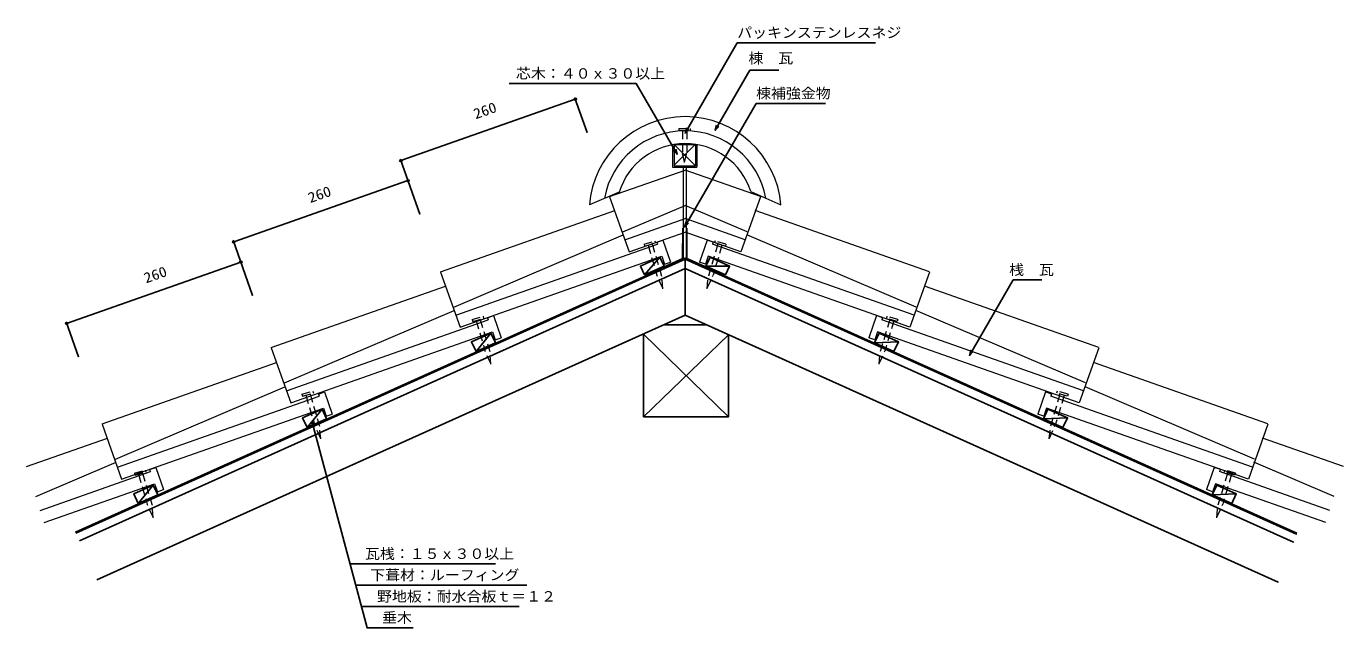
# Model space of a CAD drawing. Units: millimetres, scale not verified. Extents: x -927 to 927, y -421 to 426.
import ezdxf
from ezdxf.enums import TextEntityAlignment as Align

# ---------------------------------------------------------------- set-up
doc = ezdxf.new("R2010")
doc.units = ezdxf.units.MM
doc.header["$LTSCALE"] = 10
doc.linetypes.add('DASHED1', pattern=[1.8, 1.2, -0.6])
doc.linetypes.add('DASHED3', pattern=[4, 3, -1])
doc.layers.add('0-0_LAYER001', color=4, linetype='Continuous', lineweight=18)
doc.layers.add('0-1_ADD_LINE', color=7, linetype='Continuous')
doc.styles.add('ＭＳ ゴシック', font='')
doc.styles.get('ＭＳ ゴシック').set_extended_font_data('MS Gothic')

msp = doc.modelspace()

# ---------------------------------------------------------------- linework, layer by layer
at = {"layer": '0-0_LAYER001', "color": 2}
for p, q in [((-399.95, 237.24), (-154.54, 323.71)), ((-155.37, 326.07), (-137.93, 276.55)), ((-400.78, 239.6), (-383.34, 190.08)), ((-635.21, 122.54), (-389.98, 208.94)), ((-390.81, 211.3), (-373.37, 161.78)), ((-636.04, 124.9), (-618.59, 75.38)), ((-870.46, 7.84), (-625.24, 94.24)), ((0, 98.21), (-857.33, -287.59)), ((-626.07, 96.6), (-608.62, 47.09)), ((-35.46, 101.03), (-56.91, 76.39)), ((0, 98.21), (860.82, -289.16)), ((0, 98.21), (0, 19.25)), ((0, 85.05), (-852.4, -298.53)), ((0, 85.05), (856.51, -300.38)), ((29.46, 88.53), (62.82, 88.72)), ((0, 19.25), (-827.78, -353.25)), ((0, 19.25), (834.98, -356.49)), ((-871.29, 10.2), (-853.84, -39.32)), ((-29.68, 5.9), (31.19, 5.9)), ((-273.19, -5.95), (-294.07, -31.79)), ((61.4, -123.54), (-58.6, -7.12)), ((61.4, -8.38), (-58.6, -123.54)), ((-510.93, -112.93), (-531.8, -138.78)), ((538.29, -125.25), (504.44, -126.46)), ((-524.94, -131.09), (-447.34, -420.72)), ((-748.67, -219.91), (-769.54, -245.76)), ((776.03, -232.23), (742.17, -233.44)), ((-471.44, -330.78), (-266.61, -330.78)), ((-464.05, -360.76), (-222.44, -360.76)), ((-454.51, -390.86), (-233.57, -390.86)), ((-447.34, -420.72), (-382.7, -420.72))]:
    msp.add_line(p, q, dxfattribs=at)
at = {"layer": '0-0_LAYER001', "color": 1, "linetype": 'DASHED1'}
for p, q in [((-3.63, 279.56), (-3.63, 248.12)), ((2.37, 279.56), (2.37, 248.18)), ((-0.77, 235.25), (-3.63, 248.12)), ((-0.77, 234.58), (2.37, 248.18)), ((-52.01, 118.02), (-39.63, 75.97)), ((-46.26, 119.71), (-32.88, 74.3)), ((46.26, 119.71), (32.88, 74.3)), ((52.01, 118.02), (39.63, 75.97)), ((-31.41, 57.4), (-39.63, 75.97)), ((-31.21, 56.75), (-32.88, 74.3)), ((31.21, 56.75), (32.88, 74.3)), ((31.41, 57.4), (39.63, 75.97)), ((-294.03, 11.86), (-281.65, -30.19)), ((-288.27, 13.55), (-274.9, -31.86)), ((288.27, 13.55), (274.9, -31.86)), ((294.03, 11.86), (281.65, -30.19)), ((-273.42, -48.76), (-281.65, -30.19)), ((-273.23, -49.41), (-274.9, -31.86)), ((273.23, -49.41), (274.9, -31.86)), ((273.42, -48.76), (281.65, -30.19)), ((-527.86, -91.68), (-514.48, -137.09)), ((527.86, -91.68), (514.48, -137.09)), ((-533.61, -93.37), (-521.23, -135.42)), ((533.61, -93.37), (521.23, -135.42)), ((-513.01, -153.99), (-521.23, -135.42)), ((-512.81, -154.64), (-514.48, -137.09)), ((512.81, -154.64), (514.48, -137.09)), ((513.01, -153.99), (521.23, -135.42)), ((-763.58, -202.94), (-750.21, -248.35)), ((763.58, -202.94), (750.21, -248.35)), ((-769.34, -204.64), (-756.95, -246.68)), ((769.34, -204.64), (756.95, -246.68)), ((-748.73, -265.25), (-756.95, -246.68)), ((-748.54, -265.91), (-750.21, -248.35)), ((748.54, -265.91), (750.21, -248.35)), ((748.73, -265.25), (756.95, -246.68))]:
    msp.add_line(p, q, dxfattribs=at)
at = {"layer": '0-0_LAYER001', "color": 1}
for p, q in [((-17.44, 259.93), (-17.44, 227.93)), ((-15.44, 259.93), (-15.44, 229.93)), ((-15.44, 259.93), (14.56, 259.93)), ((-15.31, 230.6), (14.37, 259.81)), ((-15.19, 259.81), (14.25, 230.37)), ((14.56, 259.93), (14.56, 229.93)), ((16.56, 259.93), (16.56, 227.93)), ((-15.44, 229.93), (14.56, 229.93)), ((-2.44, 227.93), (-2.44, 98.75)), ((1.56, 227.93), (1.56, 99.15)), ((-3.69, 99.29), (-3.27, 141.85)), ((2.35, 141.85), (2.77, 99.7)), ((-3.69, 99.29), (-35.87, 84.81)), ((2.77, 99.7), (35.3, 85.06))]:
    msp.add_line(p, q, dxfattribs=at)
at = {"layer": '0-0_LAYER001'}
for p, q in [((-106.07, 186.56), (0, 223.93)), ((106.07, 186.56), (0, 223.93)), ((-92.63, 192.8), (-134.59, 174.69)), ((-106.08, 186.16), (-78.74, 108.57)), ((106.08, 186.16), (78.74, 108.57)), ((92.7, 193.8), (134.97, 174.76)), ((-87.39, 136.72), (0, 174.1)), ((87.39, 136.72), (0, 174.1)), ((-343.98, 80.42), (-98.89, 166.78)), ((-84.72, 125.55), (0, 155.4)), ((84.72, 125.55), (0, 155.4)), ((343.98, 80.42), (98.89, 166.78)), ((-325.31, 30.58), (-86.84, 132.58)), ((-78.74, 108.57), (0, 136.31)), ((78.74, 108.57), (0, 136.31)), ((325.31, 30.58), (86.84, 132.58)), ((-322.63, 19.41), (-38.74, 119.44)), ((-39.74, 122.27), (-38.74, 119.44)), ((39.74, 122.27), (38.74, 119.44)), ((322.63, 19.41), (38.74, 119.44)), ((-35.46, 101.03), (-62.82, 88.72)), ((-35.46, 101.03), (-29.46, 88.53)), ((35.46, 101.03), (29.46, 88.53)), ((35.46, 101.03), (62.82, 88.72)), ((-62.82, 88.72), (-56.91, 76.39)), ((-29.46, 88.53), (-56.91, 76.39)), ((29.46, 88.53), (56.91, 76.39)), ((62.82, 88.72), (56.91, 76.39)), ((-582.29, -26.03), (-337.2, 60.32)), ((582.29, -26.03), (337.2, 60.32)), ((-563.62, -75.88), (-325.15, 26.12)), ((563.62, -75.88), (325.15, 26.12)), ((-560.94, -87.05), (-277.05, 12.98)), ((-278.05, 15.81), (-277.05, 12.98)), ((278.05, 15.81), (277.05, 12.98)), ((560.94, -87.05), (277.05, 12.98)), ((-273.19, -5.95), (-300.56, -18.27)), ((-300.56, -18.27), (-294.07, -31.79)), ((-273.19, -5.95), (-266.7, -19.48)), ((273.19, -5.95), (266.7, -19.48)), ((273.19, -5.95), (300.56, -18.27)), ((300.56, -18.27), (294.07, -31.79)), ((-266.44, -19.36), (-294.07, -31.79)), ((266.7, -19.48), (294.07, -31.79)), ((-820.29, -133.52), (-575.2, -47.17)), ((820.29, -133.52), (575.2, -47.17)), ((-801.62, -183.36), (-563.15, -81.37)), ((-516.05, -91.68), (-507.56, -88.69)), ((-516.05, -91.68), (-515.05, -94.51)), ((-507.56, -88.69), (-496.6, -119.81)), ((507.56, -88.69), (496.6, -119.81)), ((516.05, -91.68), (507.56, -88.69)), ((516.05, -91.68), (515.05, -94.51)), ((801.62, -183.36), (563.15, -81.37)), ((-798.95, -194.53), (-515.05, -94.51)), ((798.95, -194.53), (515.05, -94.51)), ((-510.93, -112.93), (-538.29, -125.25)), ((-538.29, -125.25), (-531.8, -138.78)), ((-504.44, -126.46), (-531.8, -138.78)), ((-510.93, -112.93), (-504.44, -126.46)), ((510.93, -112.93), (504.44, -126.46)), ((504.44, -126.46), (531.8, -138.78)), ((510.93, -112.93), (538.29, -125.25)), ((538.29, -125.25), (531.8, -138.78)), ((-927.14, -193.87), (-812.73, -153.56)), ((927.14, -193.87), (812.73, -153.56)), ((-913.66, -236.09), (-800.68, -187.76)), ((-907.47, -255.48), (-752.58, -200.9)), ((-753.57, -198.07), (-752.58, -200.9)), ((753.57, -198.07), (752.58, -200.9)), ((907.47, -255.48), (752.58, -200.9)), ((913.66, -236.09), (800.68, -187.76)), ((-901.99, -272.63), (-746.59, -217.88)), ((-748.67, -219.91), (-776.03, -232.23)), ((-748.67, -219.91), (-742.17, -233.44)), ((748.67, -219.91), (742.17, -233.44)), ((901.99, -272.63), (746.59, -217.88)), ((748.67, -219.91), (776.03, -232.23)), ((-776.03, -232.23), (-769.54, -245.76)), ((-742.17, -233.44), (-769.54, -245.76)), ((742.17, -233.44), (769.54, -245.76)), ((776.03, -232.23), (769.54, -245.76))]:
    msp.add_line(p, q, dxfattribs=at)
at = {"layer": '0-0_LAYER001', "color": 2, "linetype": 'DASHED3'}
for p in [(-857.94, -286.22), (861.36, -287.76)]:
    msp.add_line(p, (0, 99.85), dxfattribs=at)
at = {"layer": '0-0_LAYER001', "color": 2}
for points in [[(0.1, 276.05), (73.52, 403.22), (268.09, 403.22)], [(42.48, 279.89), (91.36, 364.57), (131.86, 364.57)], [(-11.15, 246.09), (-68.67, 345.73), (-247.42, 345.73)], [(-0.56, 143.53), (100.05, 317.81), (197.7, 317.81)], [(5.4, 281.35), (0.1, 276.05), (2.04, 283.3)], [(47.78, 285.2), (42.48, 279.89), (44.42, 287.14)], [(-13.09, 253.34), (-11.15, 246.09), (-16.45, 251.4)], [(4.74, 148.84), (-0.56, 143.53), (1.38, 150.78)], [(400.27, -37.2), (461.84, 69.45), (502.34, 69.45)], [(61.4, -8.38), (61.4, -123.54), (-58.6, -123.54), (-58.6, -7.12)], [(405.57, -31.9), (400.27, -37.2), (402.21, -29.96)], [(-524.94, -138.59), (-524.94, -131.09), (-521.19, -137.58)]]:
    msp.add_lwpolyline(points, dxfattribs=at)
at = {"layer": '0-0_LAYER001', "color": 1, "linetype": 'DASHED1'}
for points in [[(-8.63, 282.56), (7.37, 282.56), (7.37, 279.56)], [(-8.63, 282.56), (-8.63, 279.56), (7.37, 279.56)], [(-57.66, 119.48), (-42.31, 124), (-41.46, 121.13)], [(-57.66, 119.48), (-56.81, 116.61), (-41.46, 121.13)], [(57.66, 119.48), (42.31, 124), (41.46, 121.13)], [(57.66, 119.48), (56.81, 116.61), (41.46, 121.13)], [(-299.67, 13.32), (-284.32, 17.84), (-283.48, 14.96)], [(-299.67, 13.32), (-298.82, 10.44), (-283.48, 14.96)], [(299.67, 13.32), (284.32, 17.84), (283.48, 14.96)], [(299.67, 13.32), (298.82, 10.44), (283.48, 14.96)], [(-539.25, -91.91), (-523.91, -87.39), (-523.06, -90.26)], [(-539.25, -91.91), (-538.41, -94.78), (-523.06, -90.26)], [(539.25, -91.91), (523.91, -87.39), (523.06, -90.26)], [(539.25, -91.91), (538.41, -94.78), (523.06, -90.26)], [(-774.98, -203.17), (-759.63, -198.65), (-758.78, -201.53)], [(-774.98, -203.17), (-774.13, -206.05), (-758.78, -201.53)], [(774.98, -203.17), (759.63, -198.65), (758.78, -201.53)], [(774.98, -203.17), (774.13, -206.05), (758.78, -201.53)]]:
    msp.add_lwpolyline(points, dxfattribs=at)
at = {"layer": '0-0_LAYER001', "color": 1}
msp.add_lwpolyline([(-17.44, 259.93), (-17.44, 227.93), (16.56, 227.93)], dxfattribs=at)
at = {"layer": '0-0_LAYER001'}
for points in [[(-39.74, 122.27), (-31.25, 125.26), (-20.28, 94.14)], [(39.74, 122.27), (31.25, 125.26), (20.28, 94.14)], [(-343.99, 80.02), (-316.65, 2.43), (-32.76, 102.46)], [(-32.76, 102.46), (-28.77, 91.14), (-20.28, 94.14)], [(32.76, 102.46), (28.77, 91.14), (20.28, 94.14)], [(343.99, 80.02), (316.65, 2.43), (32.76, 102.46)], [(-278.05, 15.81), (-269.56, 18.8), (-258.59, -12.32)], [(278.05, 15.81), (269.56, 18.8), (258.59, -12.32)], [(-582.3, -26.44), (-554.96, -104.02), (-271.07, -4)], [(-271.07, -4), (-267.08, -15.31), (-258.59, -12.32)], [(271.07, -4), (267.08, -15.31), (258.59, -12.32)], [(582.3, -26.44), (554.96, -104.02), (271.07, -4)], [(-820.3, -133.92), (-792.97, -211.51), (-509.07, -111.48)], [(-509.07, -111.48), (-505.08, -122.8), (-496.6, -119.81)], [(509.07, -111.48), (505.08, -122.8), (496.6, -119.81)], [(820.3, -133.92), (792.97, -211.51), (509.07, -111.48)], [(-753.57, -198.07), (-745.08, -195.08), (-734.12, -226.21)], [(753.57, -198.07), (745.08, -195.08), (734.12, -226.21)], [(-746.59, -217.88), (-742.61, -229.2), (-734.12, -226.21)], [(746.59, -217.88), (742.61, -229.2), (734.12, -226.21)]]:
    msp.add_lwpolyline(points, dxfattribs=at)
at = {"layer": '0-0_LAYER001', "color": 2}
for centre in [(-154.54, 323.71), (-399.95, 237.24), (-389.98, 208.94), (-635.21, 122.54), (-625.24, 94.24), (-870.46, 7.84)]:
    msp.add_circle(centre, 1.7, dxfattribs=at)
at = {"layer": '0-0_LAYER001'}
for radius, start, end in [(135.21, 4.59608, 175.43229), (115.21, 10.23728, 170.02013), (97.21, 17.90066, 162.7199)]:
    msp.add_arc((0.19, 163.92), radius, start, end, dxfattribs=at)
at = {"layer": '0-1_ADD_LINE'}
for p, q in [((73.52, 403.22), (268.09, 403.22)), ((42.48, 279.89), (91.36, 364.57)), ((91.36, 364.57), (131.86, 364.57)), ((-247.42, 345.73), (-68.67, 345.73)), ((-11.15, 246.09), (-68.67, 345.73)), ((-154.54, 323.71), (-399.95, 237.24)), ((-155.11, 325.31), (-137.93, 276.55)), ((100.05, 317.81), (-0.56, 143.53)), ((100.05, 317.81), (197.7, 317.81)), ((0.1, 276.05), (5.4, 281.35)), ((-400.52, 238.84), (-373.37, 161.78)), ((-389.98, 208.94), (-635.21, 122.54)), ((-636.04, 124.9), (-608.62, 47.09)), ((-625.24, 94.24), (-870.46, 7.84)), ((0, 98.21), (-857.33, -287.59)), ((-56.91, 76.39), (-35.46, 101.03)), ((29.46, 88.53), (62.82, 88.72)), ((461.84, 69.45), (502.34, 69.45)), ((-871.29, 10.2), (-853.84, -39.32)), ((-29.68, 5.9), (29.68, 5.9)), ((-294.07, -31.79), (-273.19, -5.95)), ((-266.7, -19.48), (-273.19, -5.95)), ((-58.6, -7.12), (-58.6, -123.54)), ((-58.6, -7.12), (61.4, -123.54)), ((-58.6, -123.54), (61.4, -8.38)), ((266.7, -19.48), (273.19, -5.95)), ((266.7, -19.48), (300.56, -18.27)), ((-266.7, -19.48), (-294.07, -31.79)), ((266.7, -19.48), (294.07, -31.79)), ((-531.8, -138.78), (-510.93, -112.93)), ((504.44, -126.46), (538.29, -125.25)), ((-524.94, -131.09), (-524.94, -136.37)), ((-524.94, -131.09), (-447.34, -420.72)), ((-524.94, -131.09), (-521.19, -137.58)), ((-524.94, -138.59), (-524.94, -136.37)), ((-769.54, -245.76), (-748.67, -219.91)), ((742.17, -233.44), (776.03, -232.23)), ((-471.44, -330.78), (-266.61, -330.78)), ((-463.4, -360.76), (-222.44, -360.76)), ((-454.51, -390.86), (-233.57, -390.86)), ((-447.34, -420.72), (-382.7, -420.72))]:
    msp.add_line(p, q, dxfattribs=at)
for points in [[(73.52, 403.22), (0.1, 276.05), (2.04, 283.3)], [(44.42, 287.14), (42.48, 279.89), (47.78, 285.2)], [(-13.09, 253.34), (-11.15, 246.09), (-16.45, 251.4)], [(1.38, 150.78), (-0.56, 143.53), (4.74, 148.84)], [(-857.94, -286.22), (0, 99.85), (861.36, -287.76)], [(860.82, -289.16), (0, 98.21), (0, 19.25)], [(856.51, -300.38), (0, 85.05), (-852.4, -298.53)], [(461.84, 69.45), (400.27, -37.2), (402.21, -29.96), (400.27, -37.2), (405.27, -32.2)], [(-827.78, -353.25), (0, 19.25), (834.98, -356.49)], [(-294.07, -31.79), (-300.56, -18.27), (-273.19, -5.95)], [(-58.6, -123.54), (61.4, -123.54), (61.4, -8.38)], [(266.85, -19.16), (273.19, -5.95), (300.56, -18.27), (294.07, -31.79)]]:
    msp.add_lwpolyline(points, dxfattribs=at)
for points in [[(-56.91, 76.39), (-62.82, 88.72), (-35.46, 101.03), (-29.46, 88.53)], [(29.46, 88.53), (35.46, 101.03), (62.82, 88.72), (56.91, 76.39)], [(-531.8, -138.78), (-538.29, -125.25), (-510.93, -112.93), (-504.44, -126.46)], [(504.44, -126.46), (510.93, -112.93), (538.29, -125.25), (531.8, -138.78)], [(-769.54, -245.76), (-776.03, -232.23), (-748.67, -219.91), (-742.17, -233.44)], [(742.17, -233.44), (748.67, -219.91), (776.03, -232.23), (769.54, -245.76)]]:
    msp.add_lwpolyline(points, close=True, dxfattribs=at)

# ---------------------------------------------------------------- texts
at = {"layer": '0-0_LAYER001', "color": 7, "style": 'ＭＳ ゴシック', "width": 1.05}
for s, p in [('パッキンステンレスネジ', (73.52, 405.72)), ('棟\u3000瓦', (89.32, 369.69)), ('芯木：４０ｘ３０以上', (-237.91, 348.23)), ('棟補強金物', (100.05, 320.31)), ('桟\u3000瓦', (456.28, 71.72)), ('\u3000瓦桟：１５ｘ３０以上', (-471.44, -328.28)), ('\u3000下葺材：ルーフィング', (-464.05, -358.26)), ('\u3000野地板：耐水合板ｔ＝１２', (-454.51, -388.36)), ('\u3000垂木', (-447.34, -418.22))]:
    msp.add_text(s, height=14.66, dxfattribs=at).set_placement(p, align=Align.BOTTOM_LEFT)
at = {"layer": '0-0_LAYER001', "color": 7, "style": 'ＭＳ ゴシック', "width": 1.1}
for p in [(-293.21, 291.2), (-526.07, 173.09), (-757.24, 60.03)]:
    msp.add_text('260', height=14.66, rotation=19.41, dxfattribs=at).set_placement(p, align=Align.BOTTOM_LEFT)

doc.saveas('drawing.dxf')
